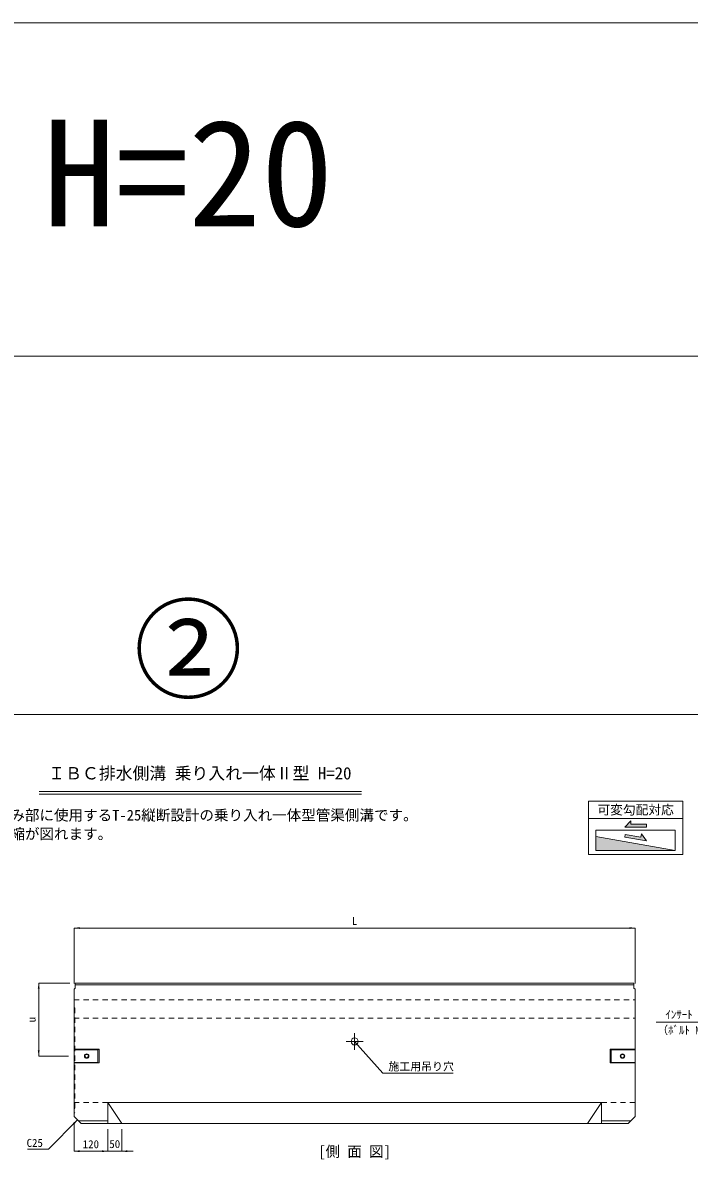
# Model space of a CAD drawing. Units: millimetres at full size. Extents: x 14445 to 39803, y 10010 to 18037.
# Drawn here: x 27213 to 29586, y 13992 to 18037 of the extents above; entities that cross this region are included whole.
import ezdxf
from ezdxf.enums import TextEntityAlignment as Align

# ---------------------------------------------------------------- set-up
doc = ezdxf.new("R2010")
doc.units = ezdxf.units.MM
doc.header["$LTSCALE"] = 25
for name, pattern in [('USER1', [1.35, 0.75, -0.6]), ('USER2', [28.575, 19.05, -3.175, 3.175, -3.175]), ('USER3', [2, 1, -1])]:
    doc.linetypes.add(name, pattern=pattern)
for name, color, linetype, lineweight in [('(0-0)', 7, 'Continuous', 18), ('0_2', 7, 'Continuous', 9), ('寸法線', 7, 'Continuous', 9), ('引出線', 4, 'Continuous', 13), ('本体', 2, 'Continuous', 5), ('枠', 5, 'Continuous', 5), ('補助線', 8, 'Continuous', 20), ('ｲﾝｻｰﾄ', 3, 'USER3', 5), ('ﾊｯﾁﾝｸﾞ', 7, 'Continuous', 5)]:
    doc.layers.add(name, color=color, linetype=linetype, lineweight=lineweight)
doc.styles.add('ＭＳ ゴシック', font='')
doc.styles.get('ＭＳ ゴシック').set_extended_font_data('MS Gothic')

# ---------------------------------------------------------------- blocks, each defined once
blk = doc.blocks.new('filled_arrow')
at = {"color": 0, "linetype": 'Continuous', "lineweight": -2}
blk.add_solid([(7.5, 1.25), (0, 0), (7.5, -1.25)], dxfattribs=at)

msp = doc.modelspace()

# ---------------------------------------------------------------- hatches: boundary and pattern name
at = {"layer": 'ﾊｯﾁﾝｸﾞ'}
for color, points in [(256, [(29378.38, 15184.11), (29378.38, 15196.41), (29356.49, 15174.52), (29434.57, 15174.52), (29434.57, 15184.11)]), (256, [(29378.38, 15184.11), (29378.38, 15196.41), (29356.49, 15174.52), (29434.57, 15174.52), (29434.57, 15184.11)]), (251, [(29536.75, 15091.48), (29254.31, 15140.86), (29254.31, 15091.48)]), (256, [(29414.08, 15138.59), (29358.73, 15148.26), (29357.07, 15138.81), (29433.99, 15125.36), (29416.19, 15150.7)]), (256, [(29358.73, 15148.26), (29357.07, 15138.81), (29433.99, 15125.36), (29416.19, 15150.7), (29414.08, 15138.59)])]:
    msp.add_hatch(color=color, dxfattribs=at).paths.add_polyline_path(points)

# ---------------------------------------------------------------- linework, layer by layer
at = {"layer": '0_2', "lineweight": 20}
for p, q in [((29227.71, 15266.08), (29227.71, 15077.08)), ((29227.71, 15266.08), (29563.36, 15266.08)), ((29563.36, 15266.08), (29563.36, 15077.08)), ((29227.71, 15205.25), (29563.36, 15205.25)), ((29356.49, 15174.52), (29378.38, 15196.41)), ((29434.57, 15174.52), (29356.49, 15174.52)), ((29378.38, 15196.41), (29378.38, 15184.11)), ((29378.38, 15184.11), (29434.57, 15184.11)), ((29434.57, 15184.11), (29434.57, 15174.52)), ((29536.75, 15091.48), (29254.31, 15140.86)), ((29358.73, 15148.26), (29357.07, 15138.81)), ((29357.07, 15138.81), (29433.99, 15125.36)), ((29414.08, 15138.59), (29358.73, 15148.26)), ((29416.19, 15150.7), (29414.08, 15138.59)), ((29433.99, 15125.36), (29416.19, 15150.7)), ((29227.71, 15077.08), (29563.36, 15077.08))]:
    msp.add_line(p, q, dxfattribs=at)
msp.add_lwpolyline([(29254.31, 15163.17), (29536.75, 15163.17), (29536.75, 15091.48), (29254.31, 15091.48)], close=True, dxfattribs=at)
at = {"layer": '寸法線'}
for p, q in [((27271.4, 15301.39), (28419.47, 15301.39)), ((27271.4, 15291.39), (28419.41, 15291.39)), ((27395.7, 14814.97), (29393.7, 14814.97)), ((27395.7, 14617.19), (27395.7, 14814.97)), ((29393.7, 14617.18), (29393.7, 14814.97)), ((27270, 14619.19), (27270, 14359.19)), ((27380.2, 14619.19), (27270, 14619.19)), ((27375.7, 14359.19), (27270, 14359.19)), ((27395.7, 14124.19), (27395.7, 14020.54)), ((27515.7, 14099.19), (27515.7, 14020.54)), ((27515.7, 14099.19), (27515.7, 14020.54)), ((27565.7, 14099.19), (27565.7, 14020.54)), ((27395.7, 14020.54), (27515.7, 14020.54)), ((27475.7, 14020.54), (27605.7, 14020.54))]:
    msp.add_line(p, q, dxfattribs=at)
at = {"layer": '寸法線', "linetype": 'USER2'}
for p, q in [((28364.73, 14411.19), (28424.66, 14411.19)), ((28394.7, 14441.15), (28394.7, 14381.23))]:
    msp.add_line(p, q, dxfattribs=at)
at = {"layer": '寸法線'}
for points in [[(29849.18, 14333.01), (29839.18, 14350.33), (29764.34, 14479.97), (29468.09, 14479.97)], [(27408.2, 14131.69), (27304.88, 14028.38), (27230.21, 14028.38)]]:
    msp.add_lwpolyline(points, dxfattribs=at)
at = {"layer": '引出線'}
msp.add_lwpolyline([(28394.7, 14411.19), (28495.09, 14298.71), (28745.2, 14298.71)], dxfattribs=at)
at = {"layer": '本体', "lineweight": 20}
for p, q in [((27400.2, 14601.19), (27400.2, 14619.19)), ((27400.2, 14619.19), (29389.19, 14619.19)), ((29389.19, 14601.19), (29389.19, 14619.19)), ((27400.2, 14601.19), (27395.7, 14597.19)), ((27395.7, 14144.19), (27395.7, 14597.19)), ((29389.19, 14601.19), (29393.7, 14597.18)), ((29393.7, 14144.19), (29393.7, 14597.18)), ((27420.7, 14119.19), (27395.7, 14144.19)), ((27420.7, 14119.19), (29368.7, 14119.19)), ((29368.7, 14119.19), (29393.7, 14144.19))]:
    msp.add_line(p, q, dxfattribs=at)
at = {"layer": '本体', "color": 4}
for p, q in [((27400.2, 14613.19), (28394.7, 14613.19)), ((29389.2, 14613.19), (28394.7, 14613.19)), ((27395.7, 14383.69), (27484.7, 14383.69)), ((27395.7, 14381.69), (27480.7, 14381.69)), ((27480.7, 14381.69), (27484.7, 14383.69)), ((27480.7, 14381.69), (27480.7, 14336.69)), ((27484.7, 14383.69), (27484.7, 14334.69)), ((29304.7, 14383.69), (29304.7, 14334.69)), ((29393.7, 14383.69), (29304.7, 14383.69)), ((29308.7, 14381.69), (29304.7, 14383.69)), ((29393.7, 14381.69), (29308.7, 14381.69)), ((29308.7, 14381.69), (29308.7, 14336.69)), ((27480.7, 14336.69), (27395.7, 14336.69)), ((27484.7, 14334.69), (27395.7, 14334.69)), ((27480.7, 14336.69), (27484.7, 14334.69)), ((29308.7, 14336.69), (29304.7, 14334.69)), ((29304.7, 14334.69), (29393.7, 14334.69)), ((29308.7, 14336.69), (29393.7, 14336.69))]:
    msp.add_line(p, q, dxfattribs=at)
at = {"layer": '本体', "color": 7, "linetype": 'USER1', "lineweight": 9}
for p, q in [((27395.7, 14559.19), (29393.7, 14559.19)), ((27395.7, 14494.19), (29393.7, 14494.19)), ((27515.7, 14194.19), (27395.7, 14194.19)), ((29393.7, 14194.19), (29273.7, 14194.19))]:
    msp.add_line(p, q, dxfattribs=at)
at = {"layer": '本体', "color": 4, "linetype": 'USER1'}
for p, q in [((27395.7, 14532.19), (27398.9, 14530.19)), ((27398.9, 14530.19), (27398.9, 14158.19)), ((27395.7, 14514.19), (27398.9, 14516.19)), ((27395.7, 14174.19), (27398.9, 14172.19)), ((27395.7, 14156.19), (27398.9, 14158.19))]:
    msp.add_line(p, q, dxfattribs=at)
at = {"layer": '本体', "lineweight": 9}
for p, q in [((27515.7, 14194.19), (27515.7, 14119.19)), ((27515.7, 14194.19), (27565.7, 14119.19)), ((27515.7, 14194.19), (29273.7, 14194.19)), ((29273.7, 14194.19), (29223.7, 14119.19)), ((29273.7, 14194.19), (29273.7, 14119.19)), ((27410.7, 14129.19), (27515.7, 14129.19)), ((29378.7, 14129.19), (29273.7, 14129.19))]:
    msp.add_line(p, q, dxfattribs=at)
msp.add_circle((28394.7, 14411.19), 12.5, dxfattribs=at)
at = {"layer": '枠', "color": 1, "lineweight": 20}
for p, q in [((14444.57, 18037.26), (39802.53, 18037.26)), ((23802.53, 16850.04), (31802.53, 16850.04))]:
    msp.add_line(p, q, dxfattribs=at)
at = {"layer": '枠', "lineweight": 20}
msp.add_line((25002.53, 15575.57), (30602.53, 15575.57), dxfattribs=at)
at = {"layer": 'ｲﾝｻｰﾄ', "linetype": 'Continuous', "lineweight": 9}
for centre, radius in [((27440.7, 14359.19), 8), ((27440.7, 14359.19), 6), ((29348.7, 14359.19), 8), ((29348.7, 14359.19), 6)]:
    msp.add_circle(centre, radius, dxfattribs=at)

# ---------------------------------------------------------------- block references
at = {"layer": '寸法線', "xscale": 2.67, "yscale": 2.67}
for p in [(27395.7, 14814.97), (27395.7, 14020.54), (27565.7, 14020.54)]:
    msp.add_blockref('filled_arrow', p, dxfattribs=at)
for p, rotation in [((29393.7, 14814.97), 180), ((27270, 14619.19), 270), ((27270, 14359.19), 90), ((27408.2, 14131.69), 225), ((27515.7, 14020.54), 180), ((27515.7, 14020.54), 180)]:
    msp.add_blockref('filled_arrow', p, dxfattribs=dict(at, rotation=rotation))
at = {"layer": '引出線', "xscale": 0.133, "yscale": 0.133, "rotation": 311.8}
msp.add_blockref('filled_arrow', (28394.7, 14411.19), dxfattribs=at)

# ---------------------------------------------------------------- texts
at = {"layer": '(0-0)', "style": 'ＭＳ ゴシック'}
msp.add_text('ＩＢＣ排水側溝 乗り入れ一体Ⅱ型 H=20', height=43.99, dxfattribs=at).set_placement((27304.01, 15330.67), align=Align.BOTTOM_LEFT)
at = {"layer": '0_2', "style": 'ＭＳ ゴシック'}
msp.add_text('H=20', height=379.8, dxfattribs=at).set_placement((27802.53, 17198.64), align=Align.BOTTOM_CENTER)
for s, height, p in [('可変勾配対応', 33.23, (29395.53, 15235.66)), ('[側 面 図]', 37.98, (28394.7, 14019.72))]:
    msp.add_text(s, height=height, dxfattribs=at).set_placement(p, align=Align.MIDDLE_CENTER)
for s, p in [('ＩＢＣ側溝の横断歩道部または交差点巻き込み部に使用するT-25縦断設計の乗り入れ一体型管渠側溝です。', (26132.84, 15235.66)), ('側溝と縁石が一体になっているため工期の短縮が図れます。', (26132.84, 15169))]:
    msp.add_text(s, height=37.98, dxfattribs=at).set_placement(p, align=Align.TOP_LEFT)
at = {"layer": '寸法線', "style": 'ＭＳ ゴシック'}
for s, p in [('L', (28394.7, 14839.97)), ('ｲﾝｻｰﾄ M12-30', (29617.75, 14506.76)), ('（ﾎﾞﾙﾄ M12-25）', (29617.75, 14451.33)), ('120', (27455.7, 14045.54)), ('50', (27540.7, 14046.11))]:
    msp.add_text(s, height=28.48, dxfattribs=at).set_placement(p, align=Align.MIDDLE_CENTER)
msp.add_text('u', height=28.48, rotation=90, dxfattribs=at).set_placement((27245, 14489.19), align=Align.MIDDLE_CENTER)
msp.add_text('C25', height=28.48, dxfattribs=at).set_placement((27284.88, 14064.38), align=Align.TOP_RIGHT)
at = {"layer": '引出線', "style": 'ＭＳ ゴシック'}
msp.add_text('施工用吊り穴', height=28.48, dxfattribs=at).set_placement((28515.09, 14336.39), align=Align.TOP_LEFT)
at = {"layer": '補助線', "color": 1, "style": 'ＭＳ ゴシック'}
msp.add_text('②', height=284.8, dxfattribs=at).set_placement((27802.53, 15577.96), align=Align.BOTTOM_CENTER)

doc.saveas('drawing.dxf')
